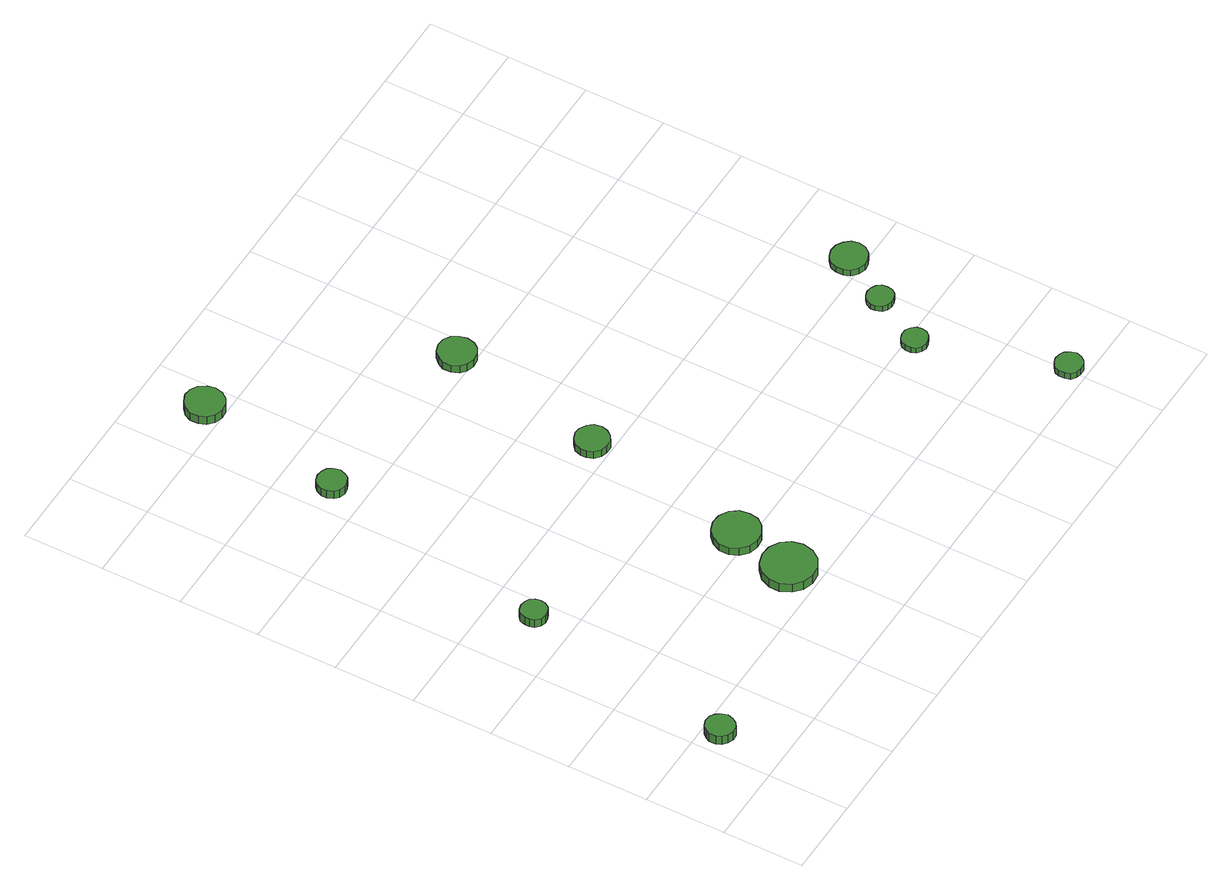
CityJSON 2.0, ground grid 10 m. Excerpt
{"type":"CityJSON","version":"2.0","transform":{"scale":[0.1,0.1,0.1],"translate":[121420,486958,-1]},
"CityObjects":{
"tree1":{"type":"SolitaryVegetationObject","attributes":{"function":"something"},"geometry":[{"type":"MultiSurface","lod":"1","boundaries":[[[0,1,2,3,4,5,6,7,8,9,10,11,12,13,14]],[[15,16,17,18,19,20,21,22,23,24,25,26,27,28,29]],[[0,29,28,1]],[[1,28,27,2]],[[2,27,26,3]],[[3,26,25,4]],[[4,25,24,5]],[[5,24,23,6]],[[6,23,22,7]],[[7,22,21,8]],[[8,21,20,9]],[[9,20,19,10]],[[10,19,18,11]],[[11,18,17,12]],[[12,17,16,13]],[[13,16,15,14]],[[14,15,29,0]]]}]},
"tree2":{"type":"SolitaryVegetationObject","attributes":{"function":"something"},"geometry":[{"type":"MultiSurface","lod":"1","boundaries":[[[30,31,32,33,34,35,36,37,38,39,40,41,42,43,44]],[[45,46,47,48,49,50,51,52,53,54,55,56,57,58,59]],[[30,59,58,31]],[[31,58,57,32]],[[32,57,56,33]],[[33,56,55,34]],[[34,55,54,35]],[[35,54,53,36]],[[36,53,52,37]],[[37,52,51,38]],[[38,51,50,39]],[[39,50,49,40]],[[40,49,48,41]],[[41,48,47,42]],[[42,47,46,43]],[[43,46,45,44]],[[44,45,59,30]]]}]},
"tree3":{"type":"SolitaryVegetationObject","attributes":{"function":"something"},"geometry":[{"type":"MultiSurface","lod":"1","boundaries":[[[60,61,62,63,64,65,66,67,68,69,70,71,72,73,74]],[[75,76,77,78,79,80,81,82,83,84,85,86,87,88,89]],[[60,89,88,61]],[[61,88,87,62]],[[62,87,86,63]],[[63,86,85,64]],[[64,85,84,65]],[[65,84,83,66]],[[66,83,82,67]],[[67,82,81,68]],[[68,81,80,69]],[[69,80,79,70]],[[70,79,78,71]],[[71,78,77,72]],[[72,77,76,73]],[[73,76,75,74]],[[74,75,89,60]]]}]},
"tree4":{"type":"SolitaryVegetationObject","attributes":{"function":"something"},"geometry":[{"type":"MultiSurface","lod":"1","boundaries":[[[90,91,92,93,94,95,96,97,98,99,100,101,102,103,104]],[[105,106,107,108,109,110,111,112,113,114,115,116,117,118,119]],[[90,119,118,91]],[[91,118,117,92]],[[92,117,116,93]],[[93,116,115,94]],[[94,115,114,95]],[[95,114,113,96]],[[96,113,112,97]],[[97,112,111,98]],[[98,111,110,99]],[[99,110,109,100]],[[100,109,108,101]],[[101,108,107,102]],[[102,107,106,103]],[[103,106,105,104]],[[104,105,119,90]]]}]},
"tree5":{"type":"SolitaryVegetationObject","attributes":{"function":"something"},"geometry":[{"type":"MultiSurface","lod":"1","boundaries":[[[120,121,122,123,124,125,126,127,128,129,130,131,132,133,134]],[[135,136,137,138,139,140,141,142,143,144,145,146,147,148,149]],[[120,149,148,121]],[[121,148,147,122]],[[122,147,146,123]],[[123,146,145,124]],[[124,145,144,125]],[[125,144,143,126]],[[126,143,142,127]],[[127,142,141,128]],[[128,141,140,129]],[[129,140,139,130]],[[130,139,138,131]],[[131,138,137,132]],[[132,137,136,133]],[[133,136,135,134]],[[134,135,149,120]]]}]},
"tree6":{"type":"SolitaryVegetationObject","attributes":{"function":"something"},"geometry":[{"type":"MultiSurface","lod":"1","boundaries":[[[150,151,152,153,154,155,156,157,158,159,160,161,162,163,164]],[[165,166,167,168,169,170,171,172,173,174,175,176,177,178,179]],[[150,179,178,151]],[[151,178,177,152]],[[152,177,176,153]],[[153,176,175,154]],[[154,175,174,155]],[[155,174,173,156]],[[156,173,172,157]],[[157,172,171,158]],[[158,171,170,159]],[[159,170,169,160]],[[160,169,168,161]],[[161,168,167,162]],[[162,167,166,163]],[[163,166,165,164]],[[164,165,179,150]]]}]},
"tree7":{"type":"SolitaryVegetationObject","attributes":{"function":"something"},"geometry":[{"type":"MultiSurface","lod":"1","boundaries":[[[180,181,182,183,184,185,186,187,188,189,190,191,192,193,194]],[[195,196,197,198,199,200,201,202,203,204,205,206,207,208,209]],[[180,209,208,181]],[[181,208,207,182]],[[182,207,206,183]],[[183,206,205,184]],[[184,205,204,185]],[[185,204,203,186]],[[186,203,202,187]],[[187,202,201,188]],[[188,201,200,189]],[[189,200,199,190]],[[190,199,198,191]],[[191,198,197,192]],[[192,197,196,193]],[[193,196,195,194]],[[194,195,209,180]]]}]},
"tree8":{"type":"SolitaryVegetationObject","attributes":{"function":"something"},"geometry":[{"type":"MultiSurface","lod":"1","boundaries":[[[210,211,212,213,214,215,216,217,218,219,220,221,222,223,224]],[[225,226,227,228,229,230,231,232,233,234,235,236,237,238,239]],[[210,239,238,211]],[[211,238,237,212]],[[212,237,236,213]],[[213,236,235,214]],[[214,235,234,215]],[[215,234,233,216]],[[216,233,232,217]],[[217,232,231,218]],[[218,231,230,219]],[[219,230,229,220]],[[220,229,228,221]],[[221,228,227,222]],[[222,227,226,223]],[[223,226,225,224]],[[224,225,239,210]]]}]},
"tree9":{"type":"SolitaryVegetationObject","attributes":{"function":"something"},"geometry":[{"type":"MultiSurface","lod":"1","boundaries":[[[240,241,242,243,244,245,246,247,248,249,250,251,252,253,254]],[[255,256,257,258,259,260,261,262,263,264,265,266,267,268,269]],[[240,269,268,241]],[[241,268,267,242]],[[242,267,266,243]],[[243,266,265,244]],[[244,265,264,245]],[[245,264,263,246]],[[246,263,262,247]],[[247,262,261,248]],[[248,261,260,249]],[[249,260,259,250]],[[250,259,258,251]],[[251,258,257,252]],[[252,257,256,253]],[[253,256,255,254]],[[254,255,269,240]]]}]},
"tree10":{"type":"SolitaryVegetationObject","attributes":{"function":"something"},"geometry":[{"type":"MultiSurface","lod":"1","boundaries":[[[270,271,272,273,274,275,276,277,278,279,280,281,282,283,284]],[[285,286,287,288,289,290,291,292,293,294,295,296,297,298,299]],[[270,299,298,271]],[[271,298,297,272]],[[272,297,296,273]],[[273,296,295,274]],[[274,295,294,275]],[[275,294,293,276]],[[276,293,292,277]],[[277,292,291,278]],[[278,291,290,279]],[[279,290,289,280]],[[280,289,288,281]],[[281,288,287,282]],[[282,287,286,283]],[[283,286,285,284]],[[284,285,299,270]]]}]},
"tree11":{"type":"SolitaryVegetationObject","attributes":{"function":"something"},"geometry":[{"type":"MultiSurface","lod":"1","boundaries":[[[300,301,302,303,304,305,306,307,308,309,310,311,312,313,314]],[[315,316,317,318,319,320,321,322,323,324,325,326,327,328,329]],[[300,329,328,301]],[[301,328,327,302]],[[302,327,326,303]],[[303,326,325,304]],[[304,325,324,305]],[[305,324,323,306]],[[306,323,322,307]],[[307,322,321,308]],[[308,321,320,309]],[[309,320,319,310]],[[310,319,318,311]],[[311,318,317,312]],[[312,317,316,313]],[[313,316,315,314]],[[314,315,329,300]]]}]},
"tree12":{"type":"SolitaryVegetationObject","attributes":{"function":"something"},"geometry":[{"type":"MultiSurface","lod":"1","boundaries":[[[330,331,332,333,334,335,336,337,338,339,340,341,342,343,344]],[[345,346,347,348,349,350,351,352,353,354,355,356,357,358,359]],[[330,359,358,331]],[[331,358,357,332]],[[332,357,356,333]],[[333,356,355,334]],[[334,355,354,335]],[[335,354,353,336]],[[336,353,352,337]],[[337,352,351,338]],[[338,351,350,339]],[[339,350,349,340]],[[340,349,348,341]],[[341,348,347,342]],[[342,347,346,343]],[[343,346,345,344]],[[344,345,359,330]]]}]}
},
"vertices":[
[44,78,23],[42,85,23],[38,91,23],[32,95,23],[24,96,23],[17,93,23],[12,88,23],[9,82,23],[9,74,23],[12,68,23],[17,63,23],[24,60,23],[32,61,23],[38,65,23],[42,71,23],[42,71,10],[38,65,10],[32,61,10],[24,60,10],[17,63,10],[12,68,10],[9,74,10],[9,82,10],[12,88,10],[17,93,10],[24,96,10],[32,95,10],[38,91,10],[42,85,10],[44,78,10],
[94,348,18],[93,355,18],[89,360,18],[83,363,18],[77,364,18],[70,362,18],[65,358,18],[63,351,18],[63,345,18],[65,339,18],[70,334,18],[77,332,18],[83,333,18],[89,336,18],[93,342,18],[93,342,6],[89,336,6],[83,333,6],[77,332,6],[70,334,6],[65,339,6],[63,345,6],[63,351,6],[65,358,6],[70,362,6],[77,364,6],[83,363,6],[89,360,6],[93,355,6],[94,348,6],
[314,138,19],[311,151,19],[303,162,19],[291,169,19],[278,170,19],[265,166,19],[255,157,19],[249,144,19],[249,131,19],[255,118,19],[265,109,19],[278,105,19],[291,106,19],[303,113,19],[311,124,19],[311,124,6],[303,113,6],[291,106,6],[278,105,6],[265,109,6],[255,118,6],[249,131,6],[249,144,6],[255,157,6],[265,166,6],[278,170,6],[291,169,6],[303,162,6],[311,151,6],[314,138,6],
[154,641,18],[152,649,18],[148,655,18],[142,658,18],[134,659,18],[127,657,18],[122,652,18],[119,645,18],[119,638,18],[122,631,18],[127,626,18],[134,624,18],[142,625,18],[148,628,18],[152,634,18],[152,634,6],[148,628,6],[142,625,6],[134,624,6],[127,626,6],[122,631,6],[119,638,6],[119,645,6],[122,652,6],[127,657,6],[134,659,6],[142,658,6],[148,655,6],[152,649,6],[154,641,6],
[326,214,17],[324,226,17],[317,236,17],[306,242,17],[294,243,17],[283,239,17],[274,231,17],[269,220,17],[269,208,17],[274,197,17],[283,189,17],[294,186,17],[306,187,17],[317,193,17],[324,202,17],[324,202,6],[317,193,6],[306,187,6],[294,186,6],[283,189,6],[274,197,6],[269,208,6],[269,220,6],[274,231,6],[283,239,6],[294,243,6],[306,242,6],[317,236,6],[324,226,6],[326,214,6],
[192,824,18],[190,833,18],[184,842,18],[176,847,18],[166,848,18],[156,844,18],[149,838,18],[145,829,18],[145,819,18],[149,810,18],[156,803,18],[166,800,18],[176,801,18],[184,806,18],[190,814,18],[190,814,6],[184,806,6],[176,801,6],[166,800,6],[156,803,6],[149,810,6],[145,819,6],[145,829,6],[149,838,6],[156,844,6],[166,848,6],[176,847,6],[184,842,6],[190,833,6],[192,824,6],
[358,423,17],[356,432,17],[351,438,17],[343,443,17],[335,444,17],[327,441,17],[320,435,17],[317,427,17],[317,419,17],[320,411,17],[327,405,17],[335,403,17],[343,403,17],[351,408,17],[356,415,17],[356,415,6],[351,408,6],[343,403,6],[335,403,6],[327,405,6],[320,411,6],[317,419,6],[317,427,6],[320,435,6],[327,441,6],[335,444,6],[343,443,6],[351,438,6],[356,432,6],[358,423,6],
[399,620,17],[397,629,17],[392,637,17],[384,642,17],[374,643,17],[365,640,17],[358,633,17],[354,625,17],[354,615,17],[358,606,17],[365,600,17],[374,597,17],[384,598,17],[392,603,17],[397,610,17],[397,610,6],[392,603,6],[384,598,6],[374,597,6],[365,600,6],[358,606,6],[354,615,6],[354,625,6],[358,633,6],[365,640,6],[374,643,6],[384,642,6],[392,637,6],[397,629,6],[399,620,6],
[668,191,14],[667,197,14],[663,202,14],[657,206,14],[650,206,14],[644,204,14],[639,200,14],[637,194,14],[637,187,14],[639,181,14],[644,177,14],[650,175,14],[657,176,14],[663,179,14],[667,184,14],[667,184,6],[663,179,6],[657,176,6],[650,175,6],[644,177,6],[639,181,6],[637,187,6],[637,194,6],[639,200,6],[644,204,6],[650,206,6],[657,206,6],[663,202,6],[667,197,6],[668,191,6],
[721,22,16],[719,29,16],[715,35,16],[709,38,16],[702,39,16],[696,37,16],[690,32,16],[688,26,16],[688,19,16],[690,12,16],[696,8,16],[702,6,16],[709,6,16],[715,10,16],[719,15,16],[719,15,7],[715,10,7],[709,6,7],[702,6,7],[696,8,7],[690,12,7],[688,19,7],[688,26,7],[690,32,7],[696,37,7],[702,39,7],[709,38,7],[715,35,7],[719,29,7],[721,22,7],
[704,256,14],[703,263,14],[699,268,14],[693,271,14],[686,272,14],[680,270,14],[675,266,14],[672,259,14],[672,253,14],[675,246,14],[680,242,14],[686,240,14],[693,241,14],[699,244,14],[703,249,14],[703,249,6],[699,244,6],[693,241,6],[686,240,6],[680,242,6],[675,246,6],[672,253,6],[672,259,6],[675,266,6],[680,270,6],[686,272,6],[693,271,6],[699,268,6],[703,263,6],[704,256,6],
[745,316,15],[743,325,15],[737,332,15],[729,337,15],[720,338,15],[711,335,15],[704,329,15],[701,321,15],[701,311,15],[704,303,15],[711,297,15],[720,294,15],[729,295,15],[737,299,15],[743,307,15],[743,307,6],[737,299,6],[729,295,6],[720,294,6],[711,297,6],[704,303,6],[701,311,6],[701,321,6],[704,329,6],[711,335,6],[720,338,6],[729,337,6],[737,332,6],[743,325,6],[745,316,6]
]}
